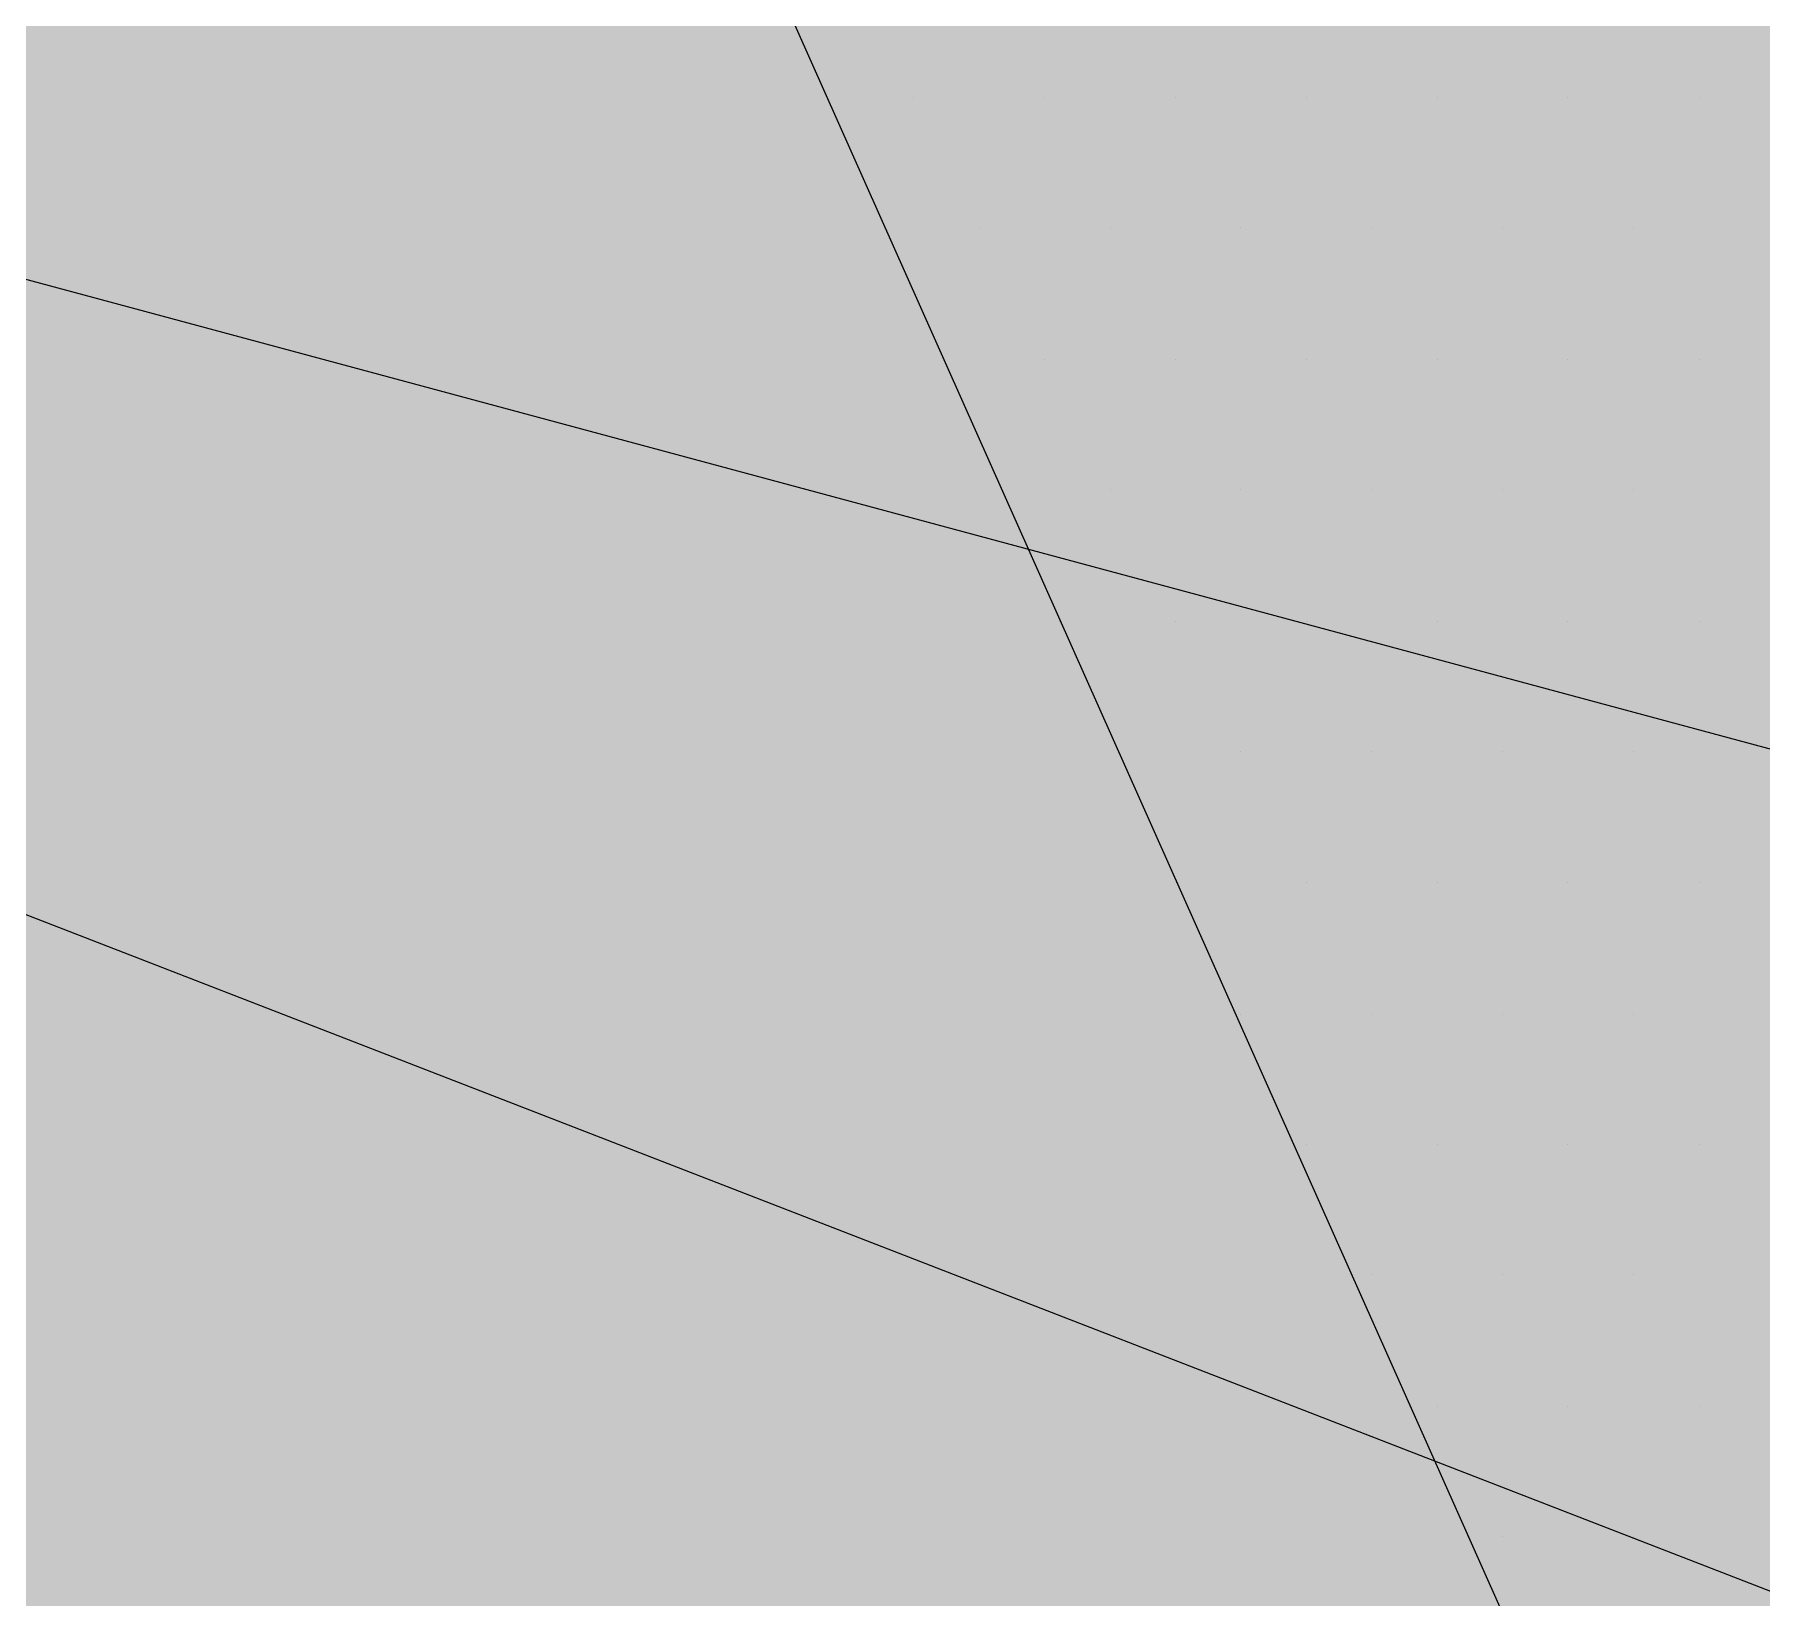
# Paper-space layout 'Layout1' of a CAD drawing. Extents: x -43 to 2298, y -18 to 768.
# Drawn here: x 133.494 to 134.221, y 265.413 to 266.07 of the extents above; entities that cross this region are included whole.
import ezdxf

# ---------------------------------------------------------------- set-up
doc = ezdxf.new("R2010")
doc.units = 0
doc.header["$LTSCALE"] = 2
doc.linetypes.add('CACHEX2', pattern=[0.75, 0.5, -0.25])
doc.layers.add('CARTOUCHE', color=7, linetype='Continuous')
doc.layers.add('LOGO', color=7, linetype='Continuous')

# ---------------------------------------------------------------- blocks, each defined once
blk = doc.blocks.new('A$C715108E3')
at = {"layer": 'LOGO', "color": 131}
for p, q in [((-20.2641, -6.6344), (-20.2641, -6.6344)), ((-20.2028, -6.6344), (-20.2028, -6.6344)), ((-20.1111, -6.6344), (-20.1111, -6.6344)), ((-20.0195, -6.6344), (-20.0195, -6.6344)), ((-19.9275, -6.6344), (-19.9275, -6.6344)), ((-19.8354, -6.6344), (-19.8354, -6.6344)), ((-19.7442, -6.6344), (-19.7442, -6.6344)), ((-19.6521, -6.6344), (-19.6521, -6.6344)), ((-20.2232, -6.7259), (-20.2232, -6.7259)), ((-20.157, -6.7259), (-20.157, -6.7259)), ((-20.0652, -6.7259), (-20.0652, -6.7259)), ((-19.9737, -6.7259), (-19.9737, -6.7259)), ((-19.8819, -6.7259), (-19.8819, -6.7259)), ((-19.7899, -6.7259), (-19.7899, -6.7259)), ((-19.6979, -6.7259), (-19.6979, -6.7259)), ((-20.182, -6.8181), (-20.182, -6.8181)), ((-20.1111, -6.8181), (-20.1111, -6.8181)), ((-20.0195, -6.8181), (-20.0195, -6.8181)), ((-19.9275, -6.8181), (-19.9275, -6.8181)), ((-19.8354, -6.8181), (-19.8354, -6.8181)), ((-19.7442, -6.8181), (-19.7442, -6.8181)), ((-19.6521, -6.8181), (-19.6521, -6.8181)), ((-20.1411, -6.9095), (-20.1411, -6.9095)), ((-20.0652, -6.9095), (-20.0652, -6.9095)), ((-19.9737, -6.9095), (-19.9737, -6.9095)), ((-19.8819, -6.9095), (-19.8819, -6.9095)), ((-19.7899, -6.9095), (-19.7899, -6.9095)), ((-19.6979, -6.9095), (-19.6979, -6.9095)), ((-20.1004, -7.0019), (-20.1004, -7.0019)), ((-20.0195, -7.0019), (-20.0195, -7.0019)), ((-19.9275, -7.0019), (-19.9275, -7.0019)), ((-19.8354, -7.0019), (-19.8354, -7.0019)), ((-19.7442, -7.0019), (-19.7442, -7.0019)), ((-19.6521, -7.0019), (-19.6521, -7.0019)), ((-20.0596, -7.0932), (-20.0596, -7.0932)), ((-19.9737, -7.0932), (-19.9737, -7.0932)), ((-19.8819, -7.0932), (-19.8819, -7.0932)), ((-19.7899, -7.0932), (-19.7899, -7.0932)), ((-19.6979, -7.0932), (-19.6979, -7.0932)), ((-20.0187, -7.1849), (-20.0187, -7.1849)), ((-19.9275, -7.1849), (-19.9275, -7.1849)), ((-19.8354, -7.1849), (-19.8354, -7.1849)), ((-19.7442, -7.1849), (-19.7442, -7.1849)), ((-19.6521, -7.1849), (-19.6521, -7.1849)), ((-19.9775, -7.2773), (-19.9775, -7.2773)), ((-19.9737, -7.2773), (-19.9737, -7.2773)), ((-19.8819, -7.2773), (-19.8819, -7.2773)), ((-19.7899, -7.2773), (-19.7899, -7.2773)), ((-19.6979, -7.2773), (-19.6979, -7.2773)), ((-19.9366, -7.3683), (-19.9366, -7.3683)), ((-19.9275, -7.3683), (-19.9275, -7.3683)), ((-19.8354, -7.3683), (-19.8354, -7.3683)), ((-19.7442, -7.3683), (-19.7442, -7.3683)), ((-19.6521, -7.3683), (-19.6521, -7.3683)), ((-19.896, -7.46), (-19.896, -7.46)), ((-19.8819, -7.46), (-19.8819, -7.46)), ((-19.7899, -7.46), (-19.7899, -7.46)), ((-19.6979, -7.46), (-19.6979, -7.46)), ((-19.8551, -7.5524), (-19.8551, -7.5524)), ((-19.8354, -7.5524), (-19.8354, -7.5524)), ((-19.7442, -7.5524), (-19.7442, -7.5524)), ((-19.6521, -7.5524), (-19.6521, -7.5524)), ((-19.8144, -7.6436), (-19.8144, -7.6436)), ((-19.7899, -7.6436), (-19.7899, -7.6436)), ((-19.6979, -7.6436), (-19.6979, -7.6436))]:
    blk.add_line(p, q, dxfattribs=at)
blk.add_lwpolyline([(-17.1584, -8.2441), (-18.0286, -7.9298), (-18.0526, -7.5674), (-19.5918, -4.1428), (-19.9715, -4.6917), (-20.3358, -5.3705), (-20.5244, -6.0493), (-18.8268, -9.8581), (-21.759, -9.5491), (-21.8471, -10.1027), (-21.9097, -10.8565), (-21.9352, -11.1957), (-19.0429, -11.5482), (-21.5982, -15.1374), (-21.3595, -15.879), (-21.1447, -16.5576), (-21.0193, -16.9601), (-20.5289, -16.3696), (-17.1333, -11.706)], dxfattribs=at)
blk = doc.blocks.new('A$C581E6685')
at = {"layer": 'LOGO'}
for color, points in [(40, [(-56.2481, 30.5655), (-39.8519, 24.2064), (-40.7961, 26.4076)]), (32, [(-39.8519, 24.2064), (-42.1559, 23.0023), (-56.2481, 30.5655)])]:
    blk.add_hatch(color=color, dxfattribs=at).paths.add_polyline_path(points)
at = {"layer": 'LOGO', "color": 40}
blk.add_lwpolyline([(-56.2481, 30.5655), (-39.8519, 24.2064), (-40.7961, 26.4076)], close=True, dxfattribs=at)
at = {"layer": 'LOGO', "color": 32}
blk.add_lwpolyline([(-39.8519, 24.2064), (-42.1559, 23.0023), (-56.2481, 30.5655)], close=True, dxfattribs=at)
at = {"layer": 'LOGO', "color": 32, "linetype": 'CACHEX2', "ltscale": 1.5}
blk.add_ellipse((-38.0538, 23.8138), major_axis=(-19.0311, -3.534), ratio=0.590567, dxfattribs=at)
at = {"layer": 'LOGO', "color": 32}
blk.add_ellipse((-37.6144, 23.8499), major_axis=(-13.5768, -4.2839), ratio=0.791971, dxfattribs=at)
at = {"layer": 'CARTOUCHE'}
blk.add_blockref('A$C715108E3', (-31.6739, 36.3189), dxfattribs=at)

psp = doc.layouts.get("Layout1")

# ---------------------------------------------------------------- hatches: boundary and pattern name
at = {"layer": 'CARTOUCHE', "true_color": 0xffffff}
h = psp.add_hatch(color=7, dxfattribs=at)
h.dxf.hatch_style = 1
edge = h.paths.add_edge_path()
edge.add_spline(control_points=[(127.71967, 272.47485), (127.71967, 261.58368), (127.71967, 250.69252), (127.71967, 246.85252), (131.55967, 246.85252), (177.09893, 246.85252), (222.6382, 246.85252), (226.4782, 246.85252), (226.4782, 250.69252), (226.4782, 261.58368), (226.4782, 272.47485), (226.4782, 276.31485), (222.6382, 276.31485), (177.09893, 276.31485), (131.55967, 276.31485), (127.71967, 276.31485), (127.71967, 272.47485)], knot_values=[0, 0, 0, 1, 1, 2.570796, 2.570796, 3.570796, 3.570796, 5.141593, 5.141593, 6.141593, 6.141593, 7.712389, 7.712389, 8.712389, 8.712389, 10.283185, 10.283185, 10.283185], weights=[1, 1, 1, 0.707107, 1, 1, 1, 0.707107, 1, 1, 1, 0.707107, 1, 1, 1, 0.707107, 1], degree=2, periodic=0)

# ---------------------------------------------------------------- linework, layer by layer
at = {"layer": 'CARTOUCHE'}
psp.add_rational_spline([(127.71967, 272.47485), (127.71967, 261.58368), (127.71967, 250.69252), (127.71967, 246.85252), (131.55967, 246.85252), (177.09893, 246.85252), (222.6382, 246.85252), (226.4782, 246.85252), (226.4782, 250.69252), (226.4782, 261.58368), (226.4782, 272.47485), (226.4782, 276.31485), (222.6382, 276.31485), (177.09893, 276.31485), (131.55967, 276.31485), (127.71967, 276.31485), (127.71967, 272.47485)], [1, 1, 1, 0.707106781187, 1, 1, 1, 0.707106781187, 1, 1, 1, 0.707106781187, 1, 1, 1, 0.707106781187, 1], degree=2, knots=[0, 0, 0, 1, 1, 2.570796, 2.570796, 3.570796, 3.570796, 5.141593, 5.141593, 6.141593, 6.141593, 7.712389, 7.712389, 8.712389, 8.712389, 10.283185, 10.283185, 10.283185], dxfattribs=at)

# ---------------------------------------------------------------- block references
at = {"layer": 'CARTOUCHE', "xscale": 0.6, "yscale": 0.6, "zscale": 0.6}
psp.add_blockref('A$C581E6685', (164.99041, 248.2331), dxfattribs=at)

doc.saveas('drawing.dxf')
